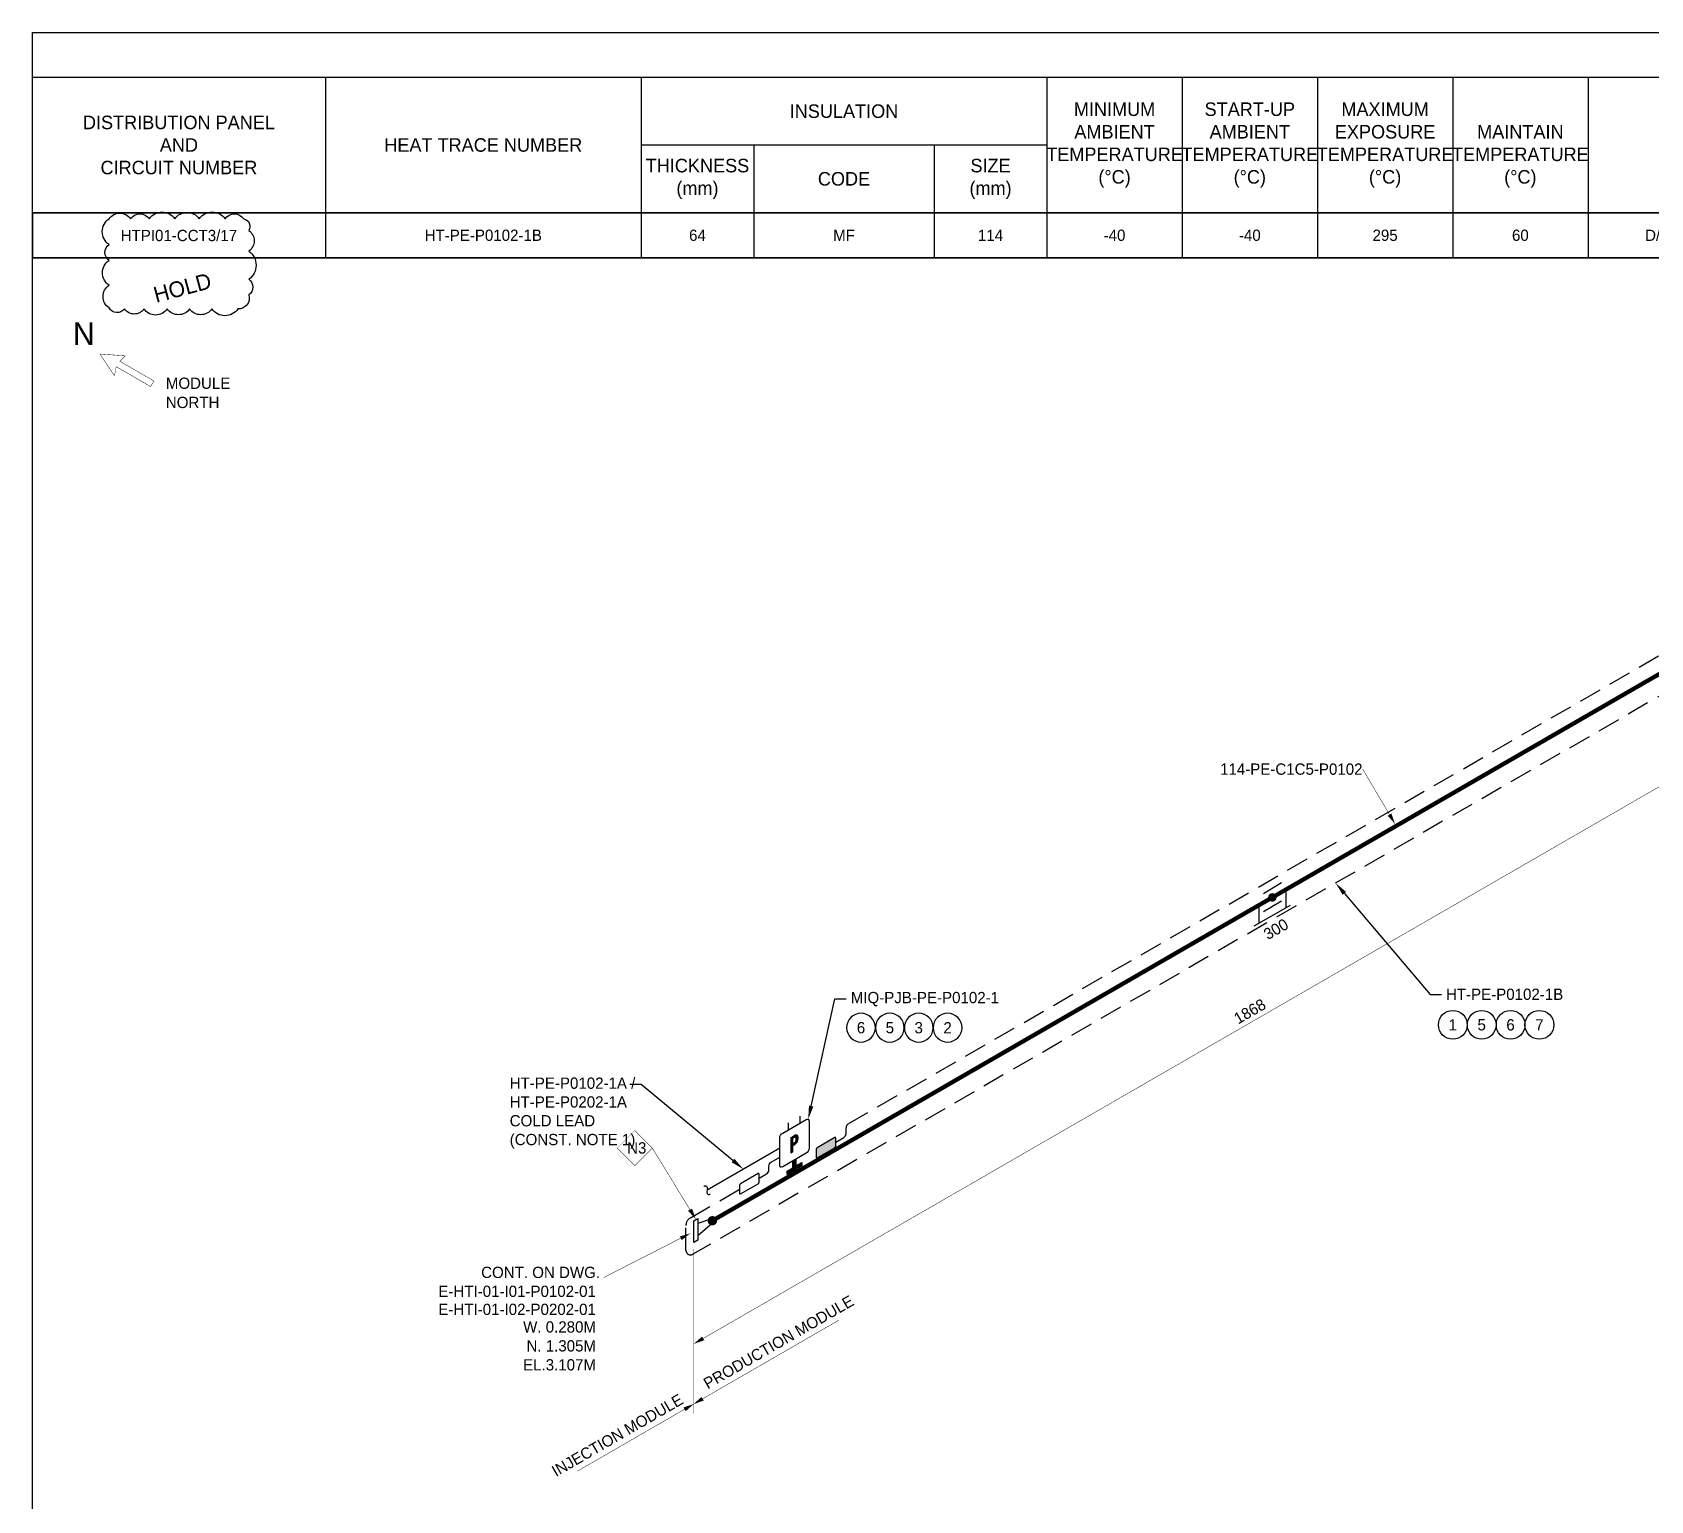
# Model space of a CAD drawing. Extents: x 0 to 847, y -42 to 494.
# Drawn here: x 0 to 358.9, y 168.7 to 494.3 of the extents above; entities that cross this region are included whole.
import ezdxf
from ezdxf import colors
from ezdxf.entities.mleader import LeaderData, LeaderLine
from ezdxf.enums import TextEntityAlignment as Align
from ezdxf.math import Vec2, Vec3

# ---------------------------------------------------------------- set-up
doc = ezdxf.new("R2010")
doc.units = 0
doc.header["$LTSCALE"] = 10
doc.header["$MEASUREMENT"] = 0
doc.linetypes.add('DASHED', pattern=[0.75, 0.5, -0.25])
doc.layers.get('Defpoints').update_dxf_attribs({"color": 9})
for name, color, linetype in [('DIMENSION', 2, 'Continuous'), ('HEAT_TRACE', 3, 'DASHED'), ('HOLD', 1, 'Continuous'), ('PIPE', 7, 'Continuous'), ('SYMBOL-3', 3, 'Continuous'), ('TABLE-1', 1, 'Continuous'), ('TABLE-7', 7, 'Continuous'), ('TEXT-2', 2, 'Continuous'), ('TEXT2', 40, 'Continuous'), ('TITLE', 7, 'Continuous'), ('WELDS', 7, 'Continuous'), ('Wipeout', 7, 'Continuous')]:
    doc.layers.add(name, color=color, linetype=linetype)
doc.styles.add('framdcn', font='', dxfattribs={"height": 2.4})
doc.styles.add('Scovan Elec', font='')
doc.styles.get("Standard").update_dxf_attribs({"font": ''})
doc.styles.get('framdcn').set_extended_font_data('Franklin Gothic Medium Cond')
doc.styles.get('Scovan Elec').set_extended_font_data('Franklin Gothic Medium Cond')
doc.styles.get('Standard').set_extended_font_data('Franklin Gothic Medium Cond')

# ---------------------------------------------------------------- blocks, each defined once
blk = doc.blocks.new('*T18')
at = {"layer": 'TABLE-7', "color": 0, "linetype": 'ByBlock', "lineweight": -2, "transparency": 16777216}
for p, q in [((0, 0), (843.77, 0)), ((0, 0), (0, -10)), ((65, 0), (65, -10)), ((135, 0), (135, -10)), ((160, 0), (160, -10)), ((200, 0), (200, -10)), ((225, 0), (225, -10)), ((255, 0), (255, -10)), ((285, 0), (285, -10)), ((315, 0), (315, -10)), ((345, 0), (345, -10)), ((435, 0), (435, -10)), ((465, 0), (465, -10)), ((495, 0), (495, -10)), ((515, 0), (515, -10)), ((545, 0), (545, -10)), ((575, 0), (575, -10)), ((605, 0), (605, -10)), ((635, 0), (635, -10)), ((665, 0), (665, -10)), ((700, 0), (700, -10)), ((730, 0), (730, -10)), ((770, 0), (770, -10)), ((808, 0), (808, -10)), ((843.77, 0), (843.77, -10)), ((0, -10), (843.77, -10))]:
    blk.add_line(p, q, dxfattribs=at)
blk = doc.blocks.new('NorthDatum')
at = {"style": 'Scovan Elec'}
blk.add_text('NORTH', height=2.5, dxfattribs=at).set_placement((0, -2.13), align=Align.MIDDLE_LEFT)
blk.add_attdef('NA_DATUM', text='', height=2.5, dxfattribs=at).set_placement((0, 2.13), align=Align.MIDDLE_LEFT)
blk = doc.blocks.new('block9')
at = {"layer": 'TEXT2'}
blk.add_hatch(color=256, dxfattribs=at).paths.add_polyline_path([(0, 0), (-1.9, -1.5), (-2.3, -0.7)])
at = {"layer": 'TEXT2', "linetype": 'ByBlock', "const_width": 0.1, "flags": 128}
blk.add_lwpolyline([(-19.2, -9.8), (0, 0)], dxfattribs=at)
blk = doc.blocks.new('block10')
at = {"layer": 'TEXT2', "style": 'framdcn'}
for s, p in [('W. 0.280M', (0, 0)), ('N. 1.305M', (0, -4.2)), ('EL.3.107M', (0, -8.4))]:
    blk.add_text(s, height=2.5, dxfattribs=at).set_placement(p, align=Align.RIGHT)
blk = doc.blocks.new('block32')
at = {"layer": 'PIPE', "linetype": 'ByBlock', "const_width": 0.95, "flags": 128}
for points in [[(-117.6, -67.9), (0, 0)], [(-241.8, -139.6), (-117.6, -67.9)]]:
    blk.add_lwpolyline(points, dxfattribs=at)
at = {"flags": 1}
for tag in ['Tag', 'UCI', 'Pipe Ref', 'Description', 'Key']:
    blk.add_attdef(tag, (0, 0), '', height=1, dxfattribs=at)
blk = doc.blocks.new('block33')
at = {"layer": 'PIPE', "linetype": 'ByBlock', "flags": 128}
for points in [[(4, 2.4), (0, 0)], [(4, -1.6), (0, -4)]]:
    blk.add_lwpolyline(points, dxfattribs=at)
at = {"flags": 1}
for tag in ['Tag', 'UCI', 'Pipe Ref', 'Description', 'Key']:
    blk.add_attdef(tag, (0, 0), '', height=1, dxfattribs=at)
blk = doc.blocks.new('block34')
at = {"layer": 'PIPE', "linetype": 'ByBlock', "flags": 128}
for points in [[(-8, -4.6), (0, 0)], [(-7, 0), (-7, -4)], [(-1, 3.5), (-1, -0.5)]]:
    blk.add_lwpolyline(points, dxfattribs=at)
at = {"flags": 1}
for tag in ['Tag', 'UCI', 'Pipe Ref', 'Description', 'Key']:
    blk.add_attdef(tag, (0, 0), '', height=1, dxfattribs=at)
blk = doc.blocks.new('block35')
at = {"layer": 'PIPE', "linetype": 'ByBlock', "flags": 128}
for points in [[(-0.9, 1.9), (0, 2.4)], [(-0.9, -2.9), (-0.9, 1.9)], [(0, 2.4), (0, 0)], [(3.2, 2.4), (0, 1.3)], [(0, -1.4), (3.2, 1.4)], [(0, 0), (0, -2.4)], [(3.2, 1.4), (3.2, 2.4)], [(0, -2.4), (-0.9, -2.9)]]:
    blk.add_lwpolyline(points, dxfattribs=at)
at = {"flags": 1}
for tag in ['Tag', 'UCI', 'Pipe Ref', 'Description', 'Key']:
    blk.add_attdef(tag, (0, 0), '', height=1, dxfattribs=at)
blk = doc.blocks.new('block50')
at = {"layer": 'WELDS'}
h = blk.add_hatch(color=256, dxfattribs=at)
edge = h.paths.add_edge_path(flags=0)
edge.add_arc((0, 0), 0.95, 0, 360)
at = {"flags": 1}
for tag in ['Tag', 'UCI', 'Pipe Ref', 'Description', 'Key']:
    blk.add_attdef(tag, (0, 0), '', height=1, dxfattribs=at)
blk = doc.blocks.new('block51')
at = {"layer": 'WELDS'}
h = blk.add_hatch(color=256, dxfattribs=at)
edge = h.paths.add_edge_path(flags=0)
edge.add_arc((0, 0), 1.05, 0, 360)
at = {"flags": 1}
for tag in ['Tag', 'UCI', 'Pipe Ref', 'Description', 'Key']:
    blk.add_attdef(tag, (0, 0), '', height=1, dxfattribs=at)
blk = doc.blocks.new('block59')
at = {"layer": 'TEXT2'}
blk.add_hatch(color=256, dxfattribs=at).paths.add_polyline_path([(0, 0), (-1.7, 1.8), (-0.8, 2.3)])
at = {"layer": 'TEXT2', "linetype": 'ByBlock', "const_width": 0.1, "flags": 128}
blk.add_lwpolyline([(-13.5, 19.6), (-9.6, 15.7), (-13.5, 11.8), (-17.4, 15.7), (-13.5, 19.6)], close=True, dxfattribs=at)
blk.add_lwpolyline([(-9.6, 15.7), (0, 0)], dxfattribs=at)
at = {"flags": 1}
for tag in ['Pipe Ref', 'Description']:
    blk.add_attdef(tag, (0, 0), '', height=1, dxfattribs=at)
at = {"layer": 'TEXT2', "style": 'framdcn'}
blk.add_text('N3', height=2.5, dxfattribs=at).set_placement((-15.2, 14.5))
blk = doc.blocks.new('*U94')
blk.add_wipeout([(0, 3.2), (-0.4, 3.17), (-0.8, 3.1), (-1.18, 2.98), (-1.54, 2.8), (-1.88, 2.59), (-2.19, 2.33), (-2.47, 2.04), (-2.7, 1.71), (-2.9, 1.36), (-3.04, 0.99), (-3.14, 0.6), (-3.19, 0.2), (-3.19, -0.2), (-3.14, -0.6), (-3.04, -0.99), (-2.9, -1.36), (-2.7, -1.71), (-2.47, -2.04), (-2.19, -2.33), (-1.88, -2.59), (-1.54, -2.8), (-1.18, -2.98), (-0.8, -3.1), (-0.4, -3.17), (0, -3.2), (0.4, -3.17), (0.8, -3.1), (1.18, -2.98), (1.54, -2.8), (1.88, -2.59), (2.19, -2.33), (2.47, -2.04), (2.7, -1.71), (2.9, -1.36), (3.04, -0.99), (3.14, -0.6), (3.19, -0.2), (3.19, 0.2), (3.14, 0.6), (3.04, 0.99), (2.9, 1.36), (2.7, 1.71), (2.47, 2.04), (2.19, 2.33), (1.88, 2.59), (1.54, 2.8), (1.18, 2.98), (0.8, 3.1), (0.4, 3.17)]).dxf.layer = 'Wipeout'
blk.add_circle((0, 0), 3.2)
at = {"color": 2}
blk.add_attdef('TAG1', text='', height=2.5, dxfattribs=at).set_placement((0, 0), align=Align.MIDDLE)
blk.add_attdef('TAG2', text='', height=2.5, dxfattribs=at).set_placement((3, -3), align=Align.MIDDLE_LEFT)
blk = doc.blocks.new('*U95')
blk.add_wipeout([(0, 3.2), (-0.4, 3.17), (-0.8, 3.1), (-1.18, 2.98), (-1.54, 2.8), (-1.88, 2.59), (-2.19, 2.33), (-2.47, 2.04), (-2.7, 1.71), (-2.9, 1.36), (-3.04, 0.99), (-3.14, 0.6), (-3.19, 0.2), (-3.19, -0.2), (-3.14, -0.6), (-3.04, -0.99), (-2.9, -1.36), (-2.7, -1.71), (-2.47, -2.04), (-2.19, -2.33), (-1.88, -2.59), (-1.54, -2.8), (-1.18, -2.98), (-0.8, -3.1), (-0.4, -3.17), (0, -3.2), (0.4, -3.17), (0.8, -3.1), (1.18, -2.98), (1.54, -2.8), (1.88, -2.59), (2.19, -2.33), (2.47, -2.04), (2.7, -1.71), (2.9, -1.36), (3.04, -0.99), (3.14, -0.6), (3.19, -0.2), (3.19, 0.2), (3.14, 0.6), (3.04, 0.99), (2.9, 1.36), (2.7, 1.71), (2.47, 2.04), (2.19, 2.33), (1.88, 2.59), (1.54, 2.8), (1.18, 2.98), (0.8, 3.1), (0.4, 3.17)]).dxf.layer = 'Wipeout'
blk.add_circle((0, 0), 3.2)
at = {"color": 2}
blk.add_attdef('TAG1', text='', height=2.5, dxfattribs=at).set_placement((0, 0), align=Align.MIDDLE)
blk.add_attdef('TAG2', text='', height=2.5, dxfattribs=at).set_placement((3, -3), align=Align.MIDDLE_LEFT)
blk = doc.blocks.new('*U96')
blk.add_wipeout([(0, 3.2), (-0.4, 3.17), (-0.8, 3.1), (-1.18, 2.98), (-1.54, 2.8), (-1.88, 2.59), (-2.19, 2.33), (-2.47, 2.04), (-2.7, 1.71), (-2.9, 1.36), (-3.04, 0.99), (-3.14, 0.6), (-3.19, 0.2), (-3.19, -0.2), (-3.14, -0.6), (-3.04, -0.99), (-2.9, -1.36), (-2.7, -1.71), (-2.47, -2.04), (-2.19, -2.33), (-1.88, -2.59), (-1.54, -2.8), (-1.18, -2.98), (-0.8, -3.1), (-0.4, -3.17), (0, -3.2), (0.4, -3.17), (0.8, -3.1), (1.18, -2.98), (1.54, -2.8), (1.88, -2.59), (2.19, -2.33), (2.47, -2.04), (2.7, -1.71), (2.9, -1.36), (3.04, -0.99), (3.14, -0.6), (3.19, -0.2), (3.19, 0.2), (3.14, 0.6), (3.04, 0.99), (2.9, 1.36), (2.7, 1.71), (2.47, 2.04), (2.19, 2.33), (1.88, 2.59), (1.54, 2.8), (1.18, 2.98), (0.8, 3.1), (0.4, 3.17)]).dxf.layer = 'Wipeout'
blk.add_circle((0, 0), 3.2)
at = {"color": 2}
blk.add_attdef('TAG1', text='', height=2.5, dxfattribs=at).set_placement((0, 0), align=Align.MIDDLE)
blk.add_attdef('TAG2', text='', height=2.5, dxfattribs=at).set_placement((3, -3), align=Align.MIDDLE_LEFT)
blk = doc.blocks.new('*U92')
h = blk.add_hatch(color=256)
h.dxf.hatch_style = 1
edge = h.paths.add_edge_path()
edge.add_ellipse((1.95, 0.25), major_axis=(0.153, 0.265), ratio=0.57735, start_angle=225, end_angle=315)
edge.add_line((2.17, 0.37), (2.17, 2.13))
edge.add_ellipse((1.95, 2), major_axis=(0.153, 0.265), ratio=0.57735, start_angle=-45, end_angle=45)
edge.add_line((1.95, 2.25), (-1.95, 0))
edge.add_ellipse((-1.95, -0.25), major_axis=(0.153, 0.265), ratio=0.57735, start_angle=45, end_angle=135)
edge.add_line((-2.17, -0.37), (-2.17, -2.12))
edge.add_ellipse((-1.95, -2), major_axis=(0.153, 0.265), ratio=0.57735, start_angle=135, end_angle=225)
edge.add_line((-1.95, -2.25), (1.95, 0))
at = {"extrusion": (3.88578e-16, 0.816497, 0.57735)}
for p, q in [((1.95, 2.25), (-1.95, 0)), ((-1.95, -2.25), (1.95, 0)), ((2.17, 0.38), (2.17, 2.12)), ((-2.17, -0.38), (-2.17, -2.12))]:
    blk.add_line(p, q, dxfattribs=at)
for centre, start_param, end_param in [((-1.95, -0.25), 0.785398, 2.356194), ((1.95, 2), -0.785398, 0.785398), ((1.95, 0.25), 3.926991, 5.497787), ((-1.95, -2), 2.356194, 3.926991)]:
    blk.add_ellipse(centre, major_axis=(0.153, 0.265), ratio=0.57735, start_param=start_param, end_param=end_param)
blk = doc.blocks.new('*U93')
blk.add_wipeout([(0, 3.2), (-0.4, 3.17), (-0.8, 3.1), (-1.18, 2.98), (-1.54, 2.8), (-1.88, 2.59), (-2.19, 2.33), (-2.47, 2.04), (-2.7, 1.71), (-2.9, 1.36), (-3.04, 0.99), (-3.14, 0.6), (-3.19, 0.2), (-3.19, -0.2), (-3.14, -0.6), (-3.04, -0.99), (-2.9, -1.36), (-2.7, -1.71), (-2.47, -2.04), (-2.19, -2.33), (-1.88, -2.59), (-1.54, -2.8), (-1.18, -2.98), (-0.8, -3.1), (-0.4, -3.17), (0, -3.2), (0.4, -3.17), (0.8, -3.1), (1.18, -2.98), (1.54, -2.8), (1.88, -2.59), (2.19, -2.33), (2.47, -2.04), (2.7, -1.71), (2.9, -1.36), (3.04, -0.99), (3.14, -0.6), (3.19, -0.2), (3.19, 0.2), (3.14, 0.6), (3.04, 0.99), (2.9, 1.36), (2.7, 1.71), (2.47, 2.04), (2.19, 2.33), (1.88, 2.59), (1.54, 2.8), (1.18, 2.98), (0.8, 3.1), (0.4, 3.17)]).dxf.layer = 'Wipeout'
blk.add_circle((0, 0), 3.2)
at = {"color": 2}
blk.add_attdef('TAG1', text='', height=2.5, dxfattribs=at).set_placement((0, 0), align=Align.MIDDLE)
blk.add_attdef('TAG2', text='', height=2.5, dxfattribs=at).set_placement((3, -3), align=Align.MIDDLE_LEFT)
blk = doc.blocks.new('*U105')
blk.add_wipeout([(0, 3.2), (-0.4, 3.17), (-0.8, 3.1), (-1.18, 2.98), (-1.54, 2.8), (-1.88, 2.59), (-2.19, 2.33), (-2.47, 2.04), (-2.7, 1.71), (-2.9, 1.36), (-3.04, 0.99), (-3.14, 0.6), (-3.19, 0.2), (-3.19, -0.2), (-3.14, -0.6), (-3.04, -0.99), (-2.9, -1.36), (-2.7, -1.71), (-2.47, -2.04), (-2.19, -2.33), (-1.88, -2.59), (-1.54, -2.8), (-1.18, -2.98), (-0.8, -3.1), (-0.4, -3.17), (0, -3.2), (0.4, -3.17), (0.8, -3.1), (1.18, -2.98), (1.54, -2.8), (1.88, -2.59), (2.19, -2.33), (2.47, -2.04), (2.7, -1.71), (2.9, -1.36), (3.04, -0.99), (3.14, -0.6), (3.19, -0.2), (3.19, 0.2), (3.14, 0.6), (3.04, 0.99), (2.9, 1.36), (2.7, 1.71), (2.47, 2.04), (2.19, 2.33), (1.88, 2.59), (1.54, 2.8), (1.18, 2.98), (0.8, 3.1), (0.4, 3.17)]).dxf.layer = 'Wipeout'
blk.add_circle((0, 0), 3.2)
at = {"color": 2}
blk.add_attdef('TAG1', text='', height=2.5, dxfattribs=at).set_placement((0, 0), align=Align.MIDDLE)
blk.add_attdef('TAG2', text='', height=2.5, dxfattribs=at).set_placement((3, -3), align=Align.MIDDLE_LEFT)
blk = doc.blocks.new('*U106')
blk.add_wipeout([(0, 3.2), (-0.4, 3.17), (-0.8, 3.1), (-1.18, 2.98), (-1.54, 2.8), (-1.88, 2.59), (-2.19, 2.33), (-2.47, 2.04), (-2.7, 1.71), (-2.9, 1.36), (-3.04, 0.99), (-3.14, 0.6), (-3.19, 0.2), (-3.19, -0.2), (-3.14, -0.6), (-3.04, -0.99), (-2.9, -1.36), (-2.7, -1.71), (-2.47, -2.04), (-2.19, -2.33), (-1.88, -2.59), (-1.54, -2.8), (-1.18, -2.98), (-0.8, -3.1), (-0.4, -3.17), (0, -3.2), (0.4, -3.17), (0.8, -3.1), (1.18, -2.98), (1.54, -2.8), (1.88, -2.59), (2.19, -2.33), (2.47, -2.04), (2.7, -1.71), (2.9, -1.36), (3.04, -0.99), (3.14, -0.6), (3.19, -0.2), (3.19, 0.2), (3.14, 0.6), (3.04, 0.99), (2.9, 1.36), (2.7, 1.71), (2.47, 2.04), (2.19, 2.33), (1.88, 2.59), (1.54, 2.8), (1.18, 2.98), (0.8, 3.1), (0.4, 3.17)]).dxf.layer = 'Wipeout'
blk.add_circle((0, 0), 3.2)
at = {"color": 2}
blk.add_attdef('TAG1', text='', height=2.5, dxfattribs=at).set_placement((0, 0), align=Align.MIDDLE)
blk.add_attdef('TAG2', text='', height=2.5, dxfattribs=at).set_placement((3, -3), align=Align.MIDDLE_LEFT)
blk = doc.blocks.new('*U107')
blk.add_wipeout([(0, 3.2), (-0.4, 3.17), (-0.8, 3.1), (-1.18, 2.98), (-1.54, 2.8), (-1.88, 2.59), (-2.19, 2.33), (-2.47, 2.04), (-2.7, 1.71), (-2.9, 1.36), (-3.04, 0.99), (-3.14, 0.6), (-3.19, 0.2), (-3.19, -0.2), (-3.14, -0.6), (-3.04, -0.99), (-2.9, -1.36), (-2.7, -1.71), (-2.47, -2.04), (-2.19, -2.33), (-1.88, -2.59), (-1.54, -2.8), (-1.18, -2.98), (-0.8, -3.1), (-0.4, -3.17), (0, -3.2), (0.4, -3.17), (0.8, -3.1), (1.18, -2.98), (1.54, -2.8), (1.88, -2.59), (2.19, -2.33), (2.47, -2.04), (2.7, -1.71), (2.9, -1.36), (3.04, -0.99), (3.14, -0.6), (3.19, -0.2), (3.19, 0.2), (3.14, 0.6), (3.04, 0.99), (2.9, 1.36), (2.7, 1.71), (2.47, 2.04), (2.19, 2.33), (1.88, 2.59), (1.54, 2.8), (1.18, 2.98), (0.8, 3.1), (0.4, 3.17)]).dxf.layer = 'Wipeout'
blk.add_circle((0, 0), 3.2)
at = {"color": 2}
blk.add_attdef('TAG1', text='', height=2.5, dxfattribs=at).set_placement((0, 0), align=Align.MIDDLE)
blk.add_attdef('TAG2', text='', height=2.5, dxfattribs=at).set_placement((3, -3), align=Align.MIDDLE_LEFT)
blk = doc.blocks.new('*U108')
blk.add_wipeout([(0, 3.2), (-0.4, 3.17), (-0.8, 3.1), (-1.18, 2.98), (-1.54, 2.8), (-1.88, 2.59), (-2.19, 2.33), (-2.47, 2.04), (-2.7, 1.71), (-2.9, 1.36), (-3.04, 0.99), (-3.14, 0.6), (-3.19, 0.2), (-3.19, -0.2), (-3.14, -0.6), (-3.04, -0.99), (-2.9, -1.36), (-2.7, -1.71), (-2.47, -2.04), (-2.19, -2.33), (-1.88, -2.59), (-1.54, -2.8), (-1.18, -2.98), (-0.8, -3.1), (-0.4, -3.17), (0, -3.2), (0.4, -3.17), (0.8, -3.1), (1.18, -2.98), (1.54, -2.8), (1.88, -2.59), (2.19, -2.33), (2.47, -2.04), (2.7, -1.71), (2.9, -1.36), (3.04, -0.99), (3.14, -0.6), (3.19, -0.2), (3.19, 0.2), (3.14, 0.6), (3.04, 0.99), (2.9, 1.36), (2.7, 1.71), (2.47, 2.04), (2.19, 2.33), (1.88, 2.59), (1.54, 2.8), (1.18, 2.98), (0.8, 3.1), (0.4, 3.17)]).dxf.layer = 'Wipeout'
blk.add_circle((0, 0), 3.2)
at = {"color": 2}
blk.add_attdef('TAG1', text='', height=2.5, dxfattribs=at).set_placement((0, 0), align=Align.MIDDLE)
blk.add_attdef('TAG2', text='', height=2.5, dxfattribs=at).set_placement((3, -3), align=Align.MIDDLE_LEFT)
blk = doc.blocks.new('*U103')
h = blk.add_hatch(color=7)
h.dxf.hatch_style = 1
h.paths.add_polyline_path([(-0.79, -2.18), (-0.36, -1.93), (-0.36, -0.58), (-0.11, -0.44), (-0.06, -0.41), (-0.01, -0.37), (0.05, -0.34), (0.1, -0.3), (0.15, -0.27), (0.19, -0.23), (0.24, -0.2), (0.28, -0.16), (0.32, -0.13), (0.35, -0.09), (0.38, -0.06), (0.41, -0.02), (0.44, 0.01), (0.48, 0.07), (0.52, 0.12), (0.55, 0.18), (0.59, 0.24), (0.62, 0.3), (0.65, 0.36), (0.67, 0.43), (0.7, 0.5), (0.7, 0.5), (0.72, 0.56), (0.74, 0.63), (0.76, 0.69), (0.77, 0.75), (0.78, 0.82), (0.79, 0.88), (0.8, 0.95), (0.8, 1.01), (0.81, 1.08), (0.81, 1.15), (0.81, 1.15), (0.81, 1.22), (0.8, 1.28), (0.8, 1.34), (0.79, 1.4), (0.78, 1.45), (0.77, 1.5), (0.75, 1.55), (0.74, 1.59), (0.72, 1.64), (0.7, 1.67), (0.68, 1.71), (0.67, 1.72), (0.64, 1.76), (0.61, 1.79), (0.57, 1.82), (0.54, 1.84), (0.51, 1.85), (0.47, 1.86), (0.43, 1.87), (0.39, 1.87), (0.35, 1.87), (0.32, 1.86), (0.28, 1.85), (0.24, 1.84), (0.2, 1.82), (0.15, 1.81), (0.11, 1.79), (0.06, 1.76), (0.01, 1.74), (-0.04, 1.71), (-0.09, 1.68), (-0.15, 1.65), (-0.79, 1.28)])
h.paths.add_polyline_path([(-0.36, -0.12), (-0.36, 1.09), (-0.11, 1.23), (-0.01, 1.28), (0.12, 1.34), (0.2, 1.33), (0.27, 1.27), (0.31, 1.2), (0.34, 1.11), (0.35, 1), (0.36, 0.88), (0.35, 0.76), (0.33, 0.63), (0.3, 0.51), (0.26, 0.39), (0.2, 0.29), (0.13, 0.21), (0.04, 0.13), (-0.06, 0.06), (-0.15, 0)], flags=16)
h = blk.add_hatch(color=256)
h.dxf.hatch_style = 1
h.paths.add_polyline_path([(-0.32, -5.44), (-1.62, -6.19), (-1.62, -6.94), (1.62, -5.06), (1.62, -4.31), (0.32, -5.06), (0.32, -3.56), (-0.32, -3.94)])
for p, q in [((-1.3, 3), (-1.3, 4.5)), ((1.3, 4.5), (1.3, 6))]:
    blk.add_line(p, q)
for points in [[(-2.6, 2.25), (2.6, 5.25)], [(3.25, 4.88), (3.25, -1.13)], [(-3.25, -4.88), (-3.25, 1.13)], [(2.6, -2.25), (-2.6, -5.25)]]:
    blk.add_lwpolyline(points)
blk.add_lwpolyline([(1.62, -4.31), (1.62, -5.06), (-1.62, -6.94), (-1.62, -6.19), (-0.32, -5.44), (-0.32, -3.94), (0.32, -3.56), (0.32, -5.06)], close=True)
at = {"extrusion": (0, 0, -1)}
for centre, start_param, end_param in [((2.6, 4.5), 2.356194, 3.926991), ((-2.6, 1.5), 0.785398, 2.356194), ((2.6, -1.5), 3.926991, 5.497787), ((-2.6, -4.5), 5.497787, 7.068583)]:
    blk.add_ellipse(centre, major_axis=(-0.459, -0.795), ratio=0.57735, start_param=start_param, end_param=end_param, dxfattribs=at)
at = {"layer": 'Defpoints', "lineweight": 0}
for points in [[(-0.36, -1.93), (-0.36, -0.58), (-0.14, -0.45), (-0.12, -0.44), (-0.06, -0.41), (-0.01, -0.37), (0.05, -0.34), (0.1, -0.3), (0.15, -0.27), (0.19, -0.23), (0.24, -0.2), (0.28, -0.16), (0.32, -0.13), (0.35, -0.09), (0.38, -0.06), (0.41, -0.02), (0.44, 0.01), (0.48, 0.07), (0.52, 0.12), (0.55, 0.18), (0.59, 0.24), (0.62, 0.3), (0.65, 0.36), (0.67, 0.43), (0.7, 0.5), (0.7, 0.5), (0.72, 0.56), (0.74, 0.63), (0.76, 0.69), (0.77, 0.75), (0.78, 0.82), (0.79, 0.88), (0.8, 0.95), (0.8, 1.01), (0.81, 1.08), (0.81, 1.15), (0.81, 1.15), (0.81, 1.22), (0.8, 1.28), (0.8, 1.34), (0.79, 1.4), (0.78, 1.45), (0.77, 1.5), (0.75, 1.55), (0.74, 1.59), (0.72, 1.64), (0.7, 1.67), (0.68, 1.71), (0.67, 1.72), (0.64, 1.76), (0.61, 1.79), (0.57, 1.82), (0.54, 1.84), (0.51, 1.85), (0.47, 1.86), (0.43, 1.87), (0.39, 1.87), (0.35, 1.87), (0.35, 1.87), (0.32, 1.86), (0.28, 1.85), (0.24, 1.84), (0.2, 1.82), (0.15, 1.81), (0.11, 1.79), (0.06, 1.76), (0.01, 1.74), (-0.04, 1.71), (-0.09, 1.68), (-0.15, 1.65), (-0.79, 1.28), (-0.79, -2.18)], [(0.13, 1.33), (0.15, 1.34), (0.19, 1.33), (0.22, 1.31), (0.25, 1.28), (0.28, 1.24), (0.3, 1.22), (0.32, 1.18), (0.33, 1.14), (0.34, 1.08), (0.35, 1.03), (0.35, 0.97), (0.36, 0.9), (0.36, 0.87), (0.35, 0.8), (0.35, 0.73), (0.34, 0.66), (0.33, 0.6), (0.31, 0.54), (0.29, 0.48), (0.27, 0.42), (0.25, 0.37), (0.24, 0.36), (0.21, 0.31), (0.18, 0.27), (0.15, 0.23), (0.11, 0.19), (0.06, 0.15), (0.02, 0.11), (-0.03, 0.07), (-0.09, 0.04), (-0.15, 0), (-0.36, -0.12), (-0.36, 1.09), (-0.15, 1.21), (-0.09, 1.24), (-0.04, 1.27), (0.01, 1.29), (0.06, 1.31), (0.09, 1.33)]]:
    blk.add_lwpolyline(points, close=True, dxfattribs=at)
blk = doc.blocks.new('*U102')
at = {"extrusion": (0, 0.816497, 0.57735)}
for p, q in [((1.95, 2.25), (-1.95, 0)), ((-1.95, -2.25), (1.95, 0)), ((2.17, 0.38), (2.17, 2.12)), ((-2.17, -0.38), (-2.17, -2.12))]:
    blk.add_line(p, q, dxfattribs=at)
for centre, start_param, end_param in [((-1.95, -0.25), 0.785398, 2.356194), ((1.95, 2), -0.785398, 0.785398), ((1.95, 0.25), 3.926991, 5.497787), ((-1.95, -2), 2.356194, 3.926991)]:
    blk.add_ellipse(centre, major_axis=(0.153, 0.265), ratio=0.57735, start_param=start_param, end_param=end_param)
blk = doc.blocks.new('*U104')
blk.add_open_spline([(-0.74, 0.82), (-0.68, 0.87), (-0.53, 0.95), (-0.25, 0.96), (-0.05, 0.79), (0.08, 0.55), (0.05, 0.18), (-0.05, -0.18), (-0.08, -0.55), (0.05, -0.79), (0.25, -0.96), (0.53, -0.95), (0.68, -0.87), (0.74, -0.82)], degree=3, knots=[0, 0, 0, 0, 0.23778, 0.504219, 0.769947, 1.007727, 1.273929, 1.868857, 2.135059, 2.372839, 2.638567, 2.905005, 3.142785, 3.142785, 3.142785, 3.142785])
blk = doc.blocks.new('Heat_Trace_Design_Data')
at = {"layer": 'TEXT-2', "style": 'Scovan Elec'}
blk.add_attdef('PNL#-CKT#_1', text='', height=2.5, dxfattribs=at).set_placement((32.5, -5), align=Align.MIDDLE)
for tag, p in [('TRACE#_1', (100, -5)), ('INSU.THK_1', (147.5, -5)), ('INSU.CODE_1', (180, -5)), ('INSU.SIZE_1', (212.5, -5)), ('MIN.TEMP_1', (240, -5)), ('STARTUP.TEMP_1', (270, -5)), ('EXP.TEMP_1', (300, -5)), ('MAINT.TEMP_1', (330, -5)), ('CABLE.TYPE_1', (390, -5)), ('CABLE.LENGTH_1', (450, -5)), ('SUPPLY.VOLT_1', (480, -5)), ('HT.RATIO_1', (505, -5)), ('OPER.CURRENT_1', (530, -5)), ('COLD.CURRENT_1', (560, -5)), ('OPER.WATT_1', (590, -5)), ('COLD.WATT_1', (620, -5)), ('HEATER.OUTPUT_1', (650, -5)), ('PIPE.MAT_1', (682.5, -5)), ('HEAT.LOSS_1', (715, -5)), ('AREA.CLASS_1', (750, -5)), ('TEMPERATURE.CODE_1', (789, -5)), ('HI.LIMIT.SET.PT_1', (825.89, -5))]:
    blk.add_attdef(tag, text='', height=2.5, dxfattribs=at).set_placement(p, align=Align.MIDDLE_CENTER)

msp = doc.modelspace()

# ---------------------------------------------------------------- hatches: boundary and pattern name
at = {"layer": 'DIMENSION'}
for points in [[(146.7, 203.5), (148.5, 205.1), (149, 204.3)], [(146.6, 190.12), (148.4, 191.72), (148.9, 190.92)], [(146.7, 190.18), (144.9, 188.58), (144.4, 189.38)]]:
    msp.add_hatch(color=256, dxfattribs=at).paths.add_polyline_path(points)
at = {"layer": 'TEXT2'}
msp.add_hatch(color=256, dxfattribs=at).paths.add_polyline_path([(302.2, 318.8), (300.6, 320.6), (301.4, 321.1)])

# ---------------------------------------------------------------- linework, layer by layer
at = {"layer": 'DIMENSION', "linetype": 'ByBlock', "const_width": 0.1, "flags": 128}
for points in [[(392.6, 345.4), (146.7, 203.5)], [(146.7, 224.5), (146.7, 202.2)]]:
    msp.add_lwpolyline(points, dxfattribs=at)
at = {"layer": 'DIMENSION', "linetype": 'ByBlock', "const_width": 0.1}
for points in [[(146.7, 219), (146.7, 188)], [(146.7, 190.18), (178.86, 208.75)], [(146.7, 190.18), (120.84, 175.25)]]:
    msp.add_lwpolyline(points, dxfattribs=at)
at = {"layer": 'HOLD'}
msp.add_lwpolyline([(17, 453, -0.520567), (21.77, 453, -0.520567), (25.95, 453, -0.520567), (31.57, 453, -0.520567), (37.01, 453, -0.520567), (42.75, 453, -0.520567), (46.87, 453, -0.520567), (48, 450.41, -0.520567), (48, 445.81, -0.520567), (48, 439.57, -0.520567), (48, 436.1, -0.520567), (45.6, 433, -0.520567), (39.8, 433, -0.520567), (34.87, 433, -0.520567), (29.92, 433, -0.520567), (24.75, 433, -0.520567), (20.42, 433, -0.520567), (17, 433.22, -0.520567), (17, 438.27, -0.520567), (17, 443.78, -0.520567), (17, 447.28, -0.520567)], format="xyb", close=True, dxfattribs=at)
at = {"layer": 'SYMBOL-3'}
msp.add_lwpolyline([(165.75, 246.89), (149.63, 237.58)], dxfattribs=at)
msp.add_lwpolyline([(161.17, 240.25), (162.84, 241.22, 0.267949), (163.34, 242.08), (163.34, 242.92, -0.267949), (163.84, 243.79), (165.75, 244.89)], format="xyb", dxfattribs=at)
at = {"layer": 'TABLE-1'}
for points in [[(843.77, 484.34), (0, 484.34)], [(225, 469.34), (135, 469.34)], [(843.77, 454.34), (0, 454.34)], [(843.77, 444.34), (0, 444.34)]]:
    msp.add_lwpolyline(points, dxfattribs=at)
at = {"layer": 'TABLE-7'}
for points in [[(65, 484.34), (65, 454.34)], [(135, 484.34), (135, 454.34)], [(225, 484.34), (225, 454.34)], [(255, 484.34), (255, 454.34)], [(285, 484.34), (285, 454.34)], [(315, 484.34), (315, 454.34)], [(345, 484.34), (345, 454.34)], [(160, 469.34), (160, 454.34)], [(200, 469.34), (200, 454.34)]]:
    msp.add_lwpolyline(points, dxfattribs=at)
at = {"layer": 'TEXT2', "linetype": 'ByBlock', "const_width": 0.1, "flags": 128}
for points in [[(18.2, 418.2), (15, 423)], [(15, 423), (20.6, 422.6)], [(18.6, 420.2), (18.2, 418.2)], [(26.2, 415.8), (18.6, 420.2)], [(20.6, 422.6), (19.4, 421.4)], [(19.4, 421.4), (27, 417)], [(27, 417), (26.2, 415.8)]]:
    msp.add_lwpolyline(points, dxfattribs=at)
at = {"layer": 'TEXT2', "linetype": 'ByBlock', "const_width": 0.1}
msp.add_lwpolyline([(295, 331), (302.2, 318.8)], dxfattribs=at)
at = {"layer": 'TITLE'}
msp.add_lwpolyline([(0, 494.34), (843.77, 494.34), (843.77, 0), (0, 0)], close=True, dxfattribs=at)

# ---------------------------------------------------------------- block references
msp.add_blockref('*T18', (0, 454.34))
ref = msp.add_blockref('Heat_Trace_Design_Data', (0, 454.34))
ref.add_attrib('PNL#-CKT#_1', 'HTPI01-CCT3/17', dxfattribs={"layer": 'TEXT-2', "height": 2.5, "style": 'Scovan Elec'}).set_placement((32.5, 449.34), align=Align.MIDDLE)
ref.add_attrib('TRACE#_1', 'HT-PE-P0102-1B', dxfattribs={"layer": 'TEXT-2', "height": 2.5, "style": 'Scovan Elec'}).set_placement((100, 449.34), align=Align.MIDDLE_CENTER)
ref.add_attrib('INSU.THK_1', '64', dxfattribs={"layer": 'TEXT-2', "height": 2.5, "style": 'Scovan Elec'}).set_placement((147.5, 449.34), align=Align.MIDDLE_CENTER)
ref.add_attrib('INSU.CODE_1', 'MF', dxfattribs={"layer": 'TEXT-2', "height": 2.5, "style": 'Scovan Elec'}).set_placement((180, 449.34), align=Align.MIDDLE_CENTER)
ref.add_attrib('INSU.SIZE_1', '114', dxfattribs={"layer": 'TEXT-2', "height": 2.5, "style": 'Scovan Elec'}).set_placement((212.5, 449.34), align=Align.MIDDLE_CENTER)
ref.add_attrib('MIN.TEMP_1', '-40', dxfattribs={"layer": 'TEXT-2', "height": 2.5, "style": 'Scovan Elec'}).set_placement((240, 449.34), align=Align.MIDDLE_CENTER)
ref.add_attrib('STARTUP.TEMP_1', '-40', dxfattribs={"layer": 'TEXT-2', "height": 2.5, "style": 'Scovan Elec'}).set_placement((270, 449.34), align=Align.MIDDLE_CENTER)
ref.add_attrib('EXP.TEMP_1', '295', dxfattribs={"layer": 'TEXT-2', "height": 2.5, "style": 'Scovan Elec'}).set_placement((300, 449.34), align=Align.MIDDLE_CENTER)
ref.add_attrib('MAINT.TEMP_1', '60', dxfattribs={"layer": 'TEXT-2', "height": 2.5, "style": 'Scovan Elec'}).set_placement((330, 449.34), align=Align.MIDDLE_CENTER)
ref.add_attrib('CABLE.TYPE_1', 'D/MIQ-50E2L-2S/19.7m/443/120/1.2m/10/3', dxfattribs={"layer": 'TEXT-2', "height": 2.5, "style": 'Scovan Elec'}).set_placement((390, 449.34), align=Align.MIDDLE_CENTER)
at = {"layer": 'PIPE'}
for name, p in [('block32', (392.6, 370.4)), ('block33', (273, 303.3)), ('block34', (279, 300.8)), ('block35', (147.6, 228.9))]:
    msp.add_blockref(name, p, dxfattribs=at)
at = {"layer": 'SYMBOL-3'}
for name, p in [('*U103', (169, 248)), ('*U92', (176, 247)), ('*U102', (159, 239)), ('*U104', (149.63, 237.58))]:
    msp.add_blockref(name, p, dxfattribs=at)
at = {"layer": 'TEXT2'}
msp.add_blockref('NorthDatum', (29.6, 414.4), dxfattribs=at).add_auto_attribs({'NA_DATUM': 'MODULE'})
for name, p in [('block59', (147.1, 231.2)), ('block9', (145.9, 228)), ('block10', (125, 206))]:
    msp.add_blockref(name, p, dxfattribs=at)
at = {"layer": 'WELDS'}
for name, p in [('block50', (275, 302.5)), ('block51', (150.8, 230.8))]:
    msp.add_blockref(name, p, dxfattribs=at)

# ---------------------------------------------------------------- texts
at = {"layer": 'DIMENSION', "style": 'framdcn'}
for s, p in [('300', (274, 293)), ('1868', (267.4, 274.3))]:
    msp.add_text(s, height=2.5, rotation=30, dxfattribs=at).set_placement(p)
msp.add_text('PRODUCTION MODULE', height=2.5, rotation=30, dxfattribs=at).set_placement((149.16, 194.46), align=Align.MIDDLE_LEFT)
msp.add_text('INJECTION MODULE', height=2.5, rotation=30, dxfattribs=at).set_placement((143.97, 191.46), align=Align.MIDDLE_RIGHT)
at = {"layer": 'HOLD', "insert": (27, 436), "char_height": 3.5, "attachment_point": 4, "rotation": 15, "style": 'Scovan Elec'}
msp.add_mtext('HOLD', dxfattribs=at)
at = {"layer": 'TEXT-2', "char_height": 3, "attachment_point": 5, "style": 'Scovan Elec'}
for s, insert in [('INSULATION', (180, 476.84)), ('MINIMUM\\PAMBIENT\\PTEMPERATURE\\P(%%DC)', (240, 469.34)), ('START-UP\\PAMBIENT\\PTEMPERATURE\\P(%%DC)', (270, 469.34)), ('MAXIMUM\\PEXPOSURE\\PTEMPERATURE\\P(%%DC)', (300, 469.34)), ('DISTRIBUTION PANEL\\PAND\\PCIRCUIT NUMBER', (32.5, 469.34)), ('\\PMAINTAIN\\PTEMPERATURE\\P(%%DC)', (330, 469.34)), ('HEAT TRACE NUMBER', (100, 469.34)), ('THICKNESS\\P(mm)', (147.5, 461.84)), ('CODE', (180, 461.84)), ('SIZE\\P(mm)', (212.5, 461.84))]:
    msp.add_mtext(s, dxfattribs=dict(at, insert=insert))
at = {"layer": 'TEXT2', "style": 'framdcn'}
for s, height, p in [('N', 5, (9, 425)), ('114-PE-C1C5-P0102', 2.5, (263.4, 329.7))]:
    msp.add_text(s, height=height, dxfattribs=at).set_placement(p)
for s, p in [('CONT. ON DWG.', (125.9, 218.1)), ('E-HTI-01-I01-P0102-01 ', (125.9, 213.9)), ('E-HTI-01-I02-P0202-01 ', (125.9, 209.9))]:
    msp.add_text(s, height=2.5, dxfattribs=at).set_placement(p, align=Align.RIGHT)

# ---------------------------------------------------------------- leaders
at = {"layer": 'TEXT-2'}
ml = msp.add_multileader_mtext('Standard', dxfattribs=at)
ml.set_content('HT-PE-P0102-1B', color=256, style='Scovan Elec')
ml.set_leader_properties()
ml.build(insert=Vec2(0, 0))
ml.multileader.update_dxf_attribs({"dogleg_length": 2.5, "arrow_head_size": 3})
ctx = ml.context
ctx.base_point, ctx.char_height, ctx.arrow_head_size, ctx.landing_gap_size, ctx.plane_origin = Vec3(312.5, 281), 2.5, 3, 1, Vec3(318.82, 250.78)
notes = []
notes.append((ctx, [(0, (1, 1, 0), (310, 281), (1, 0), 2.5, [(0, [(289.03, 305.68)], 0, [])])]))
ctx.mtext.insert, ctx.mtext.flow_direction = Vec3(313.5, 282.27), 5
ml = msp.add_multileader_mtext('Standard', dxfattribs=at)
ml.set_content('MIQ-PJB-PE-P0102-1', color=256, style='Scovan Elec')
ml.set_leader_properties()
ml.build(insert=Vec2(0, 0))
ml.multileader.update_dxf_attribs({"dogleg_length": 2.5, "arrow_head_size": 3})
ctx = ml.context
ctx.base_point, ctx.char_height, ctx.arrow_head_size, ctx.landing_gap_size, ctx.plane_origin = Vec3(180.5, 280), 2.5, 3, 1, Vec3(148.93, 263.1)
notes.append((ctx, [(1, (1, 1, 0), (178, 280), (1, 0), 2.5, [(0, [(172.06, 253.3)], 0, [])])]))
ctx.mtext.insert, ctx.mtext.flow_direction = Vec3(181.5, 281.54), 5
ml = msp.add_multileader_mtext('Standard', dxfattribs=at)
ml.set_content('HT-PE-P0102-1A /\\PHT-PE-P0202-1A\\PCOLD LEAD\\P(CONST. NOTE 1)', color=256, style='Scovan Elec')
ml.set_leader_properties()
ml.build(insert=Vec2(0, 0))
ml.multileader.update_dxf_attribs({"dogleg_length": 2.5, "arrow_head_size": 3})
ctx = ml.context
ctx.base_point, ctx.char_height, ctx.arrow_head_size, ctx.landing_gap_size, ctx.plane_origin = Vec3(104.86, 261), 2.5, 3, 1, Vec3(173.23, 213.64)
notes.append((ctx, [(1, (1, 1, 0), (135, 261), (-1, 0), 2.5, [(0, [(157.69, 242.24)], 0, [])])]))
ctx.mtext.insert, ctx.mtext.flow_direction = Vec3(105.86, 262.56), 5
for ctx, leaders in notes:
    for number, flags, end, landing, length, lines in leaders:
        leader = LeaderData()
        leader.index, (leader.has_last_leader_line, leader.has_dogleg_vector, leader.attachment_direction) = number, flags
        leader.last_leader_point, leader.dogleg_vector, leader.dogleg_length = Vec3(end), Vec3(landing), length
        for number, points, colour, breaks in lines:
            line = LeaderLine()
            line.index, line.vertices, line.color, line.breaks = number, Vec3.list(points), colors.encode_raw_color(colour), breaks
            leader.lines.append(line)
        ctx.leaders.append(leader)

# ---------------------------------------------------------------- next in the draw order: block references
ref = msp.add_blockref('*U105', (183.77, 273.61), dxfattribs=dict(at, xscale=-1))
ref.add_attrib('TAG1', '6', dxfattribs={"layer": '0', "color": 2, "height": 2.5}).set_placement((183.77, 273.61), align=Align.MIDDLE)
msp.add_blockref('*U94', (327.82, 274.24), dxfattribs=at).add_auto_attribs({'TAG1': '6'})

# ---------------------------------------------------------------- next in the draw order: block references
ref = msp.add_blockref('*U106', (190.17, 273.61), dxfattribs=dict(at, xscale=-1))
ref.add_attrib('TAG1', '5', dxfattribs={"layer": '0', "color": 2, "height": 2.5}).set_placement((190.17, 273.61), align=Align.MIDDLE)
for name, p, values in [('*U95', (321.42, 274.24), {'TAG1': '5'}), ('*U93', (334.22, 274.24), {'TAG1': '7'})]:
    msp.add_blockref(name, p, dxfattribs=at).add_auto_attribs(values)

# ---------------------------------------------------------------- next in the draw order: block references
ref = msp.add_blockref('*U107', (196.57, 273.61), dxfattribs=dict(at, xscale=-1))
ref.add_attrib('TAG1', '3', dxfattribs={"layer": '0', "color": 2, "height": 2.5}).set_placement((196.57, 273.61), align=Align.MIDDLE)
msp.add_blockref('*U96', (315.02, 274.24), dxfattribs=at).add_auto_attribs({'TAG1': '1'})

# ---------------------------------------------------------------- next in the draw order: block references
ref = msp.add_blockref('*U108', (202.97, 273.61), dxfattribs=dict(at, xscale=-1))
ref.add_attrib('TAG1', '2', dxfattribs={"layer": '0', "color": 2, "height": 2.5}).set_placement((202.97, 273.61), align=Align.MIDDLE)

# ---------------------------------------------------------------- next in the draw order: linework, layer by layer
at = {"layer": 'HEAT_TRACE'}
for points in [[(449.16, 398.13), (146.45, 223.37, -0.57735), (144.95, 224.23), (144.95, 229.73, -0.267949), (145.95, 231.47), (156.83, 237.75)], [(178.17, 248.25), (179.96, 249.29, 0.267949), (180.46, 250.15), (180.46, 251.42, -0.267949), (180.96, 252.29), (386.44, 370.92, 0.267949)]]:
    msp.add_lwpolyline(points, format="xyb", dxfattribs=at)

doc.saveas('drawing.dxf')
